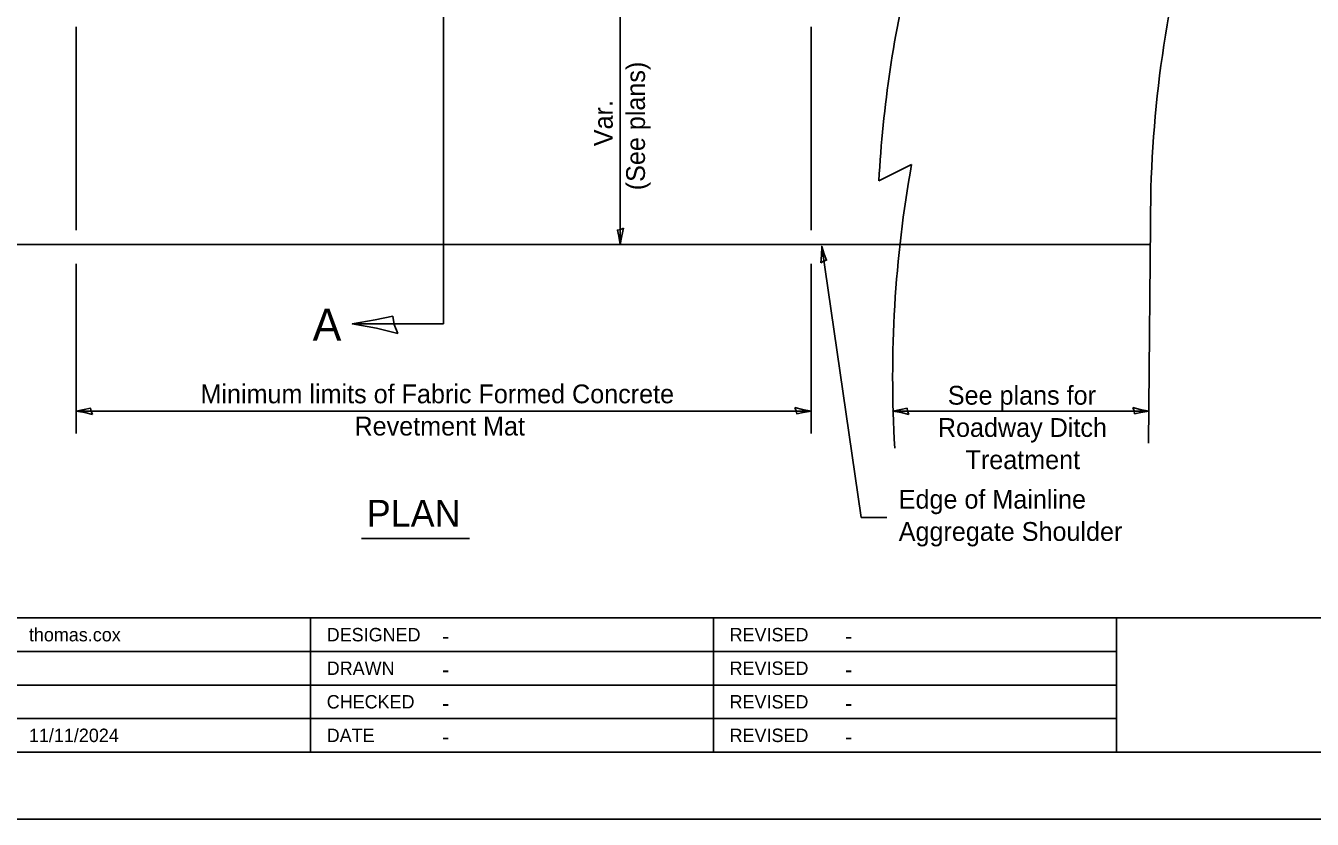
# Model space of a CAD drawing. Extents: x 0 to 2.83, y -0.12 to 1.83.
# Drawn here: x 0.504 to 1.303, y 0 to 0.493 of the extents above; entities that cross this region are included whole.
import ezdxf

# ---------------------------------------------------------------- set-up
doc = ezdxf.new("R2010")
doc.units = 0
for name, color, linetype in [('RD_Pr_Roadway_Dimensions', 7, 'Continuous'), ('RD_Pr_Roadway_Notes', 7, 'Continuous'), ('SH_General_Details', 7, 'Continuous'), ('SH_Printer_Plotting_Border', 7, 'Continuous')]:
    doc.layers.add(name, color=color, linetype=linetype)

msp = doc.modelspace()

# ---------------------------------------------------------------- linework, layer by layer
at = {"layer": 'RD_Pr_Roadway_Dimensions'}
for p, q in [((0.87325, 0.35682), (0.87325, 0.84062)), ((0.87325, 0.50322), (0.87325, 0.35682)), ((0.53573, 0.49178), (0.53573, 0.36562)), ((0.99173, 0.49178), (0.99173, 0.36562)), ((0.53573, 0.34479), (0.53573, 0.23933)), ((0.99173, 0.34479), (0.99173, 0.23933)), ((0.99173, 0.25338), (0.53573, 0.25338)), ((1.20135, 0.25338), (1.0424, 0.25338))]:
    msp.add_line(p, q, dxfattribs=at)
for points in [[(0.87534, 0.36682), (0.87342, 0.366), (0.87158, 0.36569), (0.87238, 0.36182), (0.87325, 0.35682), (0.87422, 0.36215)], [(0.54573, 0.25129), (0.54491, 0.25321), (0.5446, 0.25505), (0.54073, 0.25424), (0.53573, 0.25338), (0.54106, 0.25241)], [(0.98173, 0.25547), (0.98255, 0.25355), (0.98286, 0.25171), (0.98673, 0.25251), (0.99173, 0.25338), (0.9864, 0.25435)], [(1.0524, 0.25129), (1.05158, 0.25321), (1.05127, 0.25505), (1.0474, 0.25424), (1.0424, 0.25338), (1.04773, 0.25241)], [(1.19135, 0.25547), (1.19216, 0.25355), (1.19248, 0.25171), (1.19635, 0.25251), (1.20135, 0.25338), (1.19601, 0.25435)]]:
    msp.add_lwpolyline(points, close=True, dxfattribs=at)
at = {"layer": 'RD_Pr_Roadway_Notes'}
for p, q in [((1.02286, 0.18726), (0.99839, 0.3555)), ((1.03866, 0.18726), (1.02286, 0.18726)), ((0.71274, 0.17436), (0.77977, 0.17436))]:
    msp.add_line(p, q, dxfattribs=at)
msp.add_lwpolyline([(0.99776, 0.34531), (0.99954, 0.34639), (1.00132, 0.34696), (0.99996, 0.35068), (0.99839, 0.3555), (0.9982, 0.35008)], close=True, dxfattribs=at)
at = {"layer": 'SH_General_Details'}
for p, q in [((0.76373, 0.30747), (0.76373, 1.61994)), ((1.03383, 0.39618), (1.0541, 0.40636)), ((1.20263, 0.3918), (1.20116, 0.23344)), ((0.33503, 0.35682), (1.20237, 0.35682)), ((0.76373, 0.30747), (0.70703, 0.30747)), ((0.16666, 0.125), (2.79166, 0.125)), ((0.68118, 0.125), (0.68118, 0.04167)), ((0.93118, 0.125), (0.93118, 0.04167)), ((1.18118, 0.125), (1.18118, 0.04167)), ((0.41452, 0.10417), (1.18118, 0.10417)), ((0.41452, 0.08333), (1.18118, 0.08333)), ((0.41452, 0.0625), (1.18118, 0.0625)), ((2.83333, 0), (-0.00001, 0))]:
    msp.add_line(p, q, dxfattribs=at)
for points in [[(0.16666, 1.79167), (2.79166, 1.79167), (2.79166, 0.04167), (0.16666, 0.04167)], [(0.73536, 0.30154), (0.73305, 0.30699), (0.73216, 0.31221), (0.72119, 0.30993), (0.70703, 0.30747), (0.72214, 0.30472)]]:
    msp.add_lwpolyline(points, close=True, dxfattribs=at)
for centre, start, end in [((1.94997, 0.36884), 162.64846, 178.24052), ((1.78042, 0.35549), 166.22385, 176.88062), ((1.79007, 0.27447), 169.84016, 183.38202)]:
    msp.add_arc(centre, 0.7477, start, end, dxfattribs=at)
at = {"layer": 'SH_Printer_Plotting_Border'}
msp.add_lwpolyline([(-0.00001, 0), (2.83333, 0), (2.83333, 1.83333), (-0.00001, 1.83333)], close=True, dxfattribs=at)

# ---------------------------------------------------------------- texts
at = {"layer": 'RD_Pr_Roadway_Dimensions'}
for s, height, p in [('(See plans)', 0.0116667, (0.88867, 0.39039)), ('Var.', 0.011667, (0.86867, 0.41773))]:
    msp.add_text(s, height=height, rotation=90, dxfattribs=at).set_placement(p)
for s, height, p in [('Minimum limits of Fabric Formed Concrete', 0.0116667, (0.61283, 0.25818)), ('See plans for', 0.0116667, (1.0766, 0.25731)), ('Revetment Mat', 0.0116667, (0.70842, 0.23818)), ('Roadway Ditch', 0.0116667, (1.07042, 0.23731)), ('Treatment', 0.011667, (1.08759, 0.21731))]:
    msp.add_text(s, height=height, dxfattribs=at).set_placement(p)
at = {"layer": 'RD_Pr_Roadway_Notes'}
for s, height, p in [('Edge of Mainline', 0.0116667, (1.04614, 0.19279)), ('PLAN', 0.016667, (0.71601, 0.18155)), ('Aggregate Shoulder', 0.0116667, (1.04614, 0.17279))]:
    msp.add_text(s, height=height, dxfattribs=at).set_placement(p)
at = {"layer": 'SH_General_Details'}
for s, height, p in [('A', 0.02, (0.68244, 0.29698)), ('thomas.cox', 0.008333, (0.50637, 0.11042)), ('DESIGNED', 0.008333, (0.69118, 0.11042)), ('-', 0.01, (0.76282, 0.10875)), ('REVISED', 0.008333, (0.94118, 0.11042)), ('-', 0.01, (1.01282, 0.10875)), ('DRAWN', 0.008333, (0.69118, 0.08958)), ('REVISED', 0.008333, (0.94118, 0.08958)), ('-', 0.01, (0.76282, 0.08792)), ('-', 0.01, (1.01282, 0.08792)), ('CHECKED', 0.008333, (0.69118, 0.06875)), ('REVISED', 0.008333, (0.94118, 0.06875)), ('-', 0.01, (0.76282, 0.06708)), ('-', 0.01, (1.01282, 0.06708)), ('11/11/2024', 0.008333, (0.50637, 0.04792)), ('DATE', 0.008333, (0.69118, 0.04792)), ('REVISED', 0.008333, (0.94118, 0.04792)), ('-', 0.01, (0.76282, 0.04625)), ('-', 0.01, (1.01282, 0.04625))]:
    msp.add_text(s, height=height, dxfattribs=at).set_placement(p)

doc.saveas('drawing.dxf')
